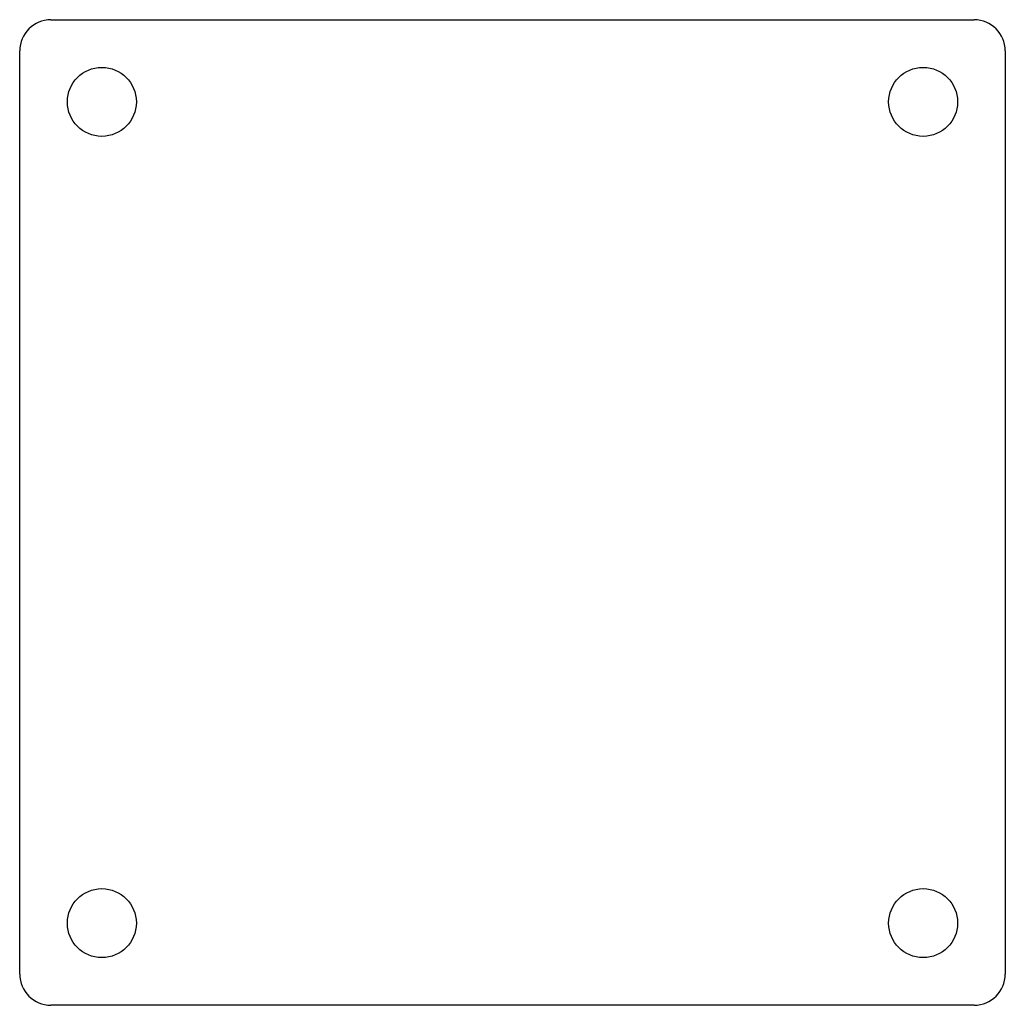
# Model space of a CAD drawing. Header units: millimetres. Extents: x 180.2 to 240.2, y 212.8 to 272.8.
import ezdxf

# ---------------------------------------------------------------- set-up
doc = ezdxf.new("R2010")
doc.units = ezdxf.units.MM
doc.layers.add('Défaut', color=7, linetype='Continuous')
doc.layers.add('PLAQUE_GESTE', color=7, linetype='Continuous')

# ---------------------------------------------------------------- blocks, each defined once
blk = doc.blocks.new('SE')
at = {"layer": 'PLAQUE_GESTE', "color": 7, "linetype": 'Continuous'}
for p, q in [((182.086, 272.814), (238.286, 272.814)), ((180.186, 214.714), (180.186, 270.914)), ((240.186, 270.914), (240.186, 214.714)), ((238.286, 212.814), (182.086, 212.814))]:
    blk.add_line(p, q, dxfattribs=at)
for centre in [(185.186, 267.814), (235.186, 267.814), (185.186, 217.814), (235.186, 217.814)]:
    blk.add_circle(centre, 2.1, dxfattribs=at)
for centre, start, end in [((182.086, 270.914), 90, 180), ((238.286, 270.914), 0, 90), ((182.086, 214.714), 180, 270), ((238.286, 214.714), 270, 0)]:
    blk.add_arc(centre, 1.9, start, end, dxfattribs=at)

msp = doc.modelspace()

# ---------------------------------------------------------------- block references
at = {"layer": 'Défaut'}
msp.add_blockref('SE', (0, 0), dxfattribs=at)

doc.saveas('drawing.dxf')
